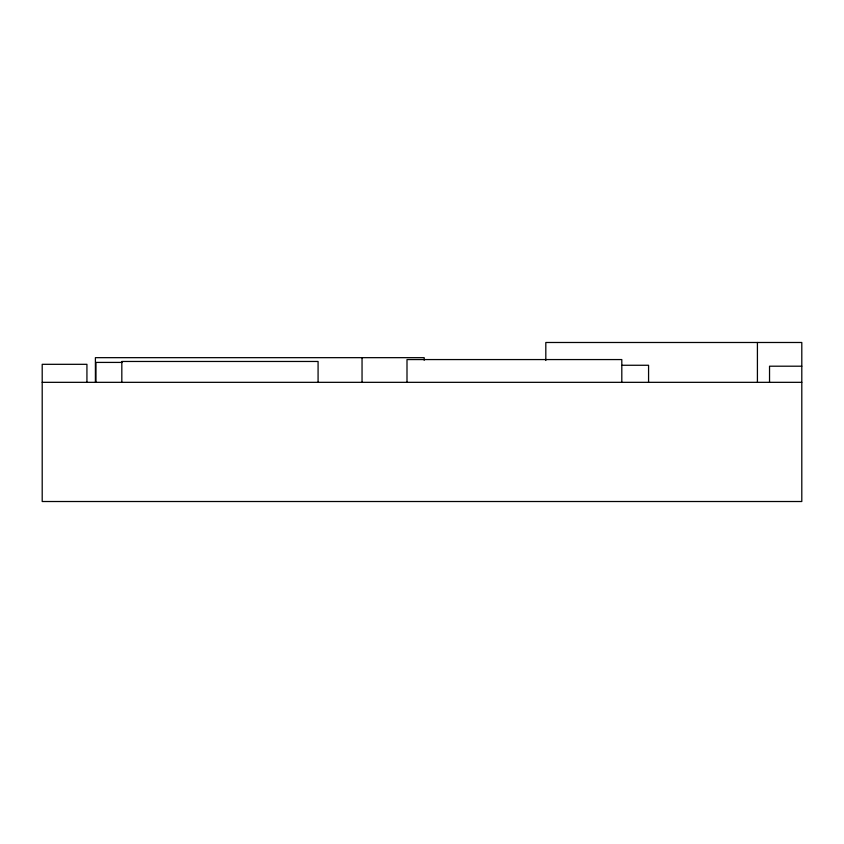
<?xml version="1.0" encoding="UTF-8"?>
<svg xmlns="http://www.w3.org/2000/svg" width="844" height="844" viewBox="0 0 844 844"><rect width="100%" height="100%" fill="white"/><g stroke="black" fill="none" stroke-linecap="round" stroke-linejoin="round"><path stroke-width="1.27" d="M122.285 362.414L95.942 362.414L95.942 382.332M622.207 365.262L648.572 365.262L648.572 382.332M801.8 366.201L769.538 366.201L769.538 382.332M42.2 382.332L801.8 382.332M757.416 342.485L757.416 382.332M621.806 382.332L621.806 359.565L406.998 359.565L406.998 382.332M545.815 360.483L545.815 342.485L801.8 342.485L801.8 501.515L42.2 501.515L42.2 364.313L86.932 364.313L86.932 382.332M424.184 360.261L424.184 357.666L95.404 357.666L95.404 382.332M362.044 357.666L362.044 382.332M318.082 382.332L318.082 361.464L121.821 361.464L121.821 382.332"/></g></svg>
